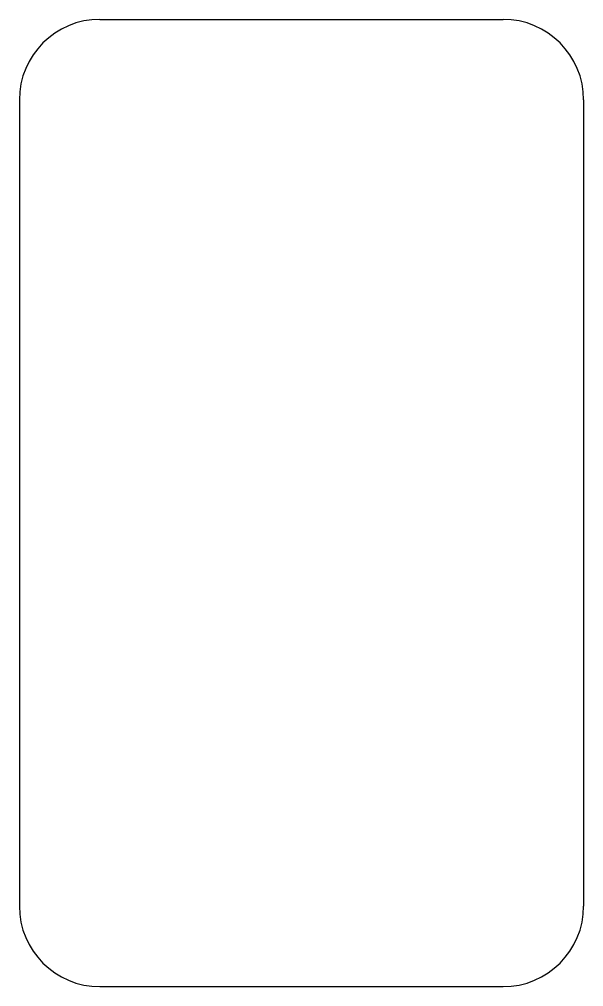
# Model space of a CAD drawing. Extents: x 2.5 to 37.5, y 2.5 to 62.5.
import ezdxf

# ---------------------------------------------------------------- set-up
doc = ezdxf.new("R2010")
doc.units = 0
doc.layers.add('VISIBLE', color=7, linetype='CONTINUOUS')

msp = doc.modelspace()

# ---------------------------------------------------------------- linework, layer by layer
at = {"layer": 'VISIBLE'}
for p, q in [((7.54, 62.54), (32.54, 62.54)), ((2.54, 57.54), (2.54, 7.54)), ((37.54, 57.54), (37.54, 7.54)), ((7.54, 2.54), (32.54, 2.54))]:
    msp.add_line(p, q, dxfattribs=at)
for centre, start, end in [((7.54, 57.54), 90, 180), ((32.54, 57.54), 0, 90), ((7.54, 7.54), 180, 270), ((32.54, 7.54), 270, 0)]:
    msp.add_arc(centre, 5, start, end, dxfattribs=at)

doc.saveas('drawing.dxf')
